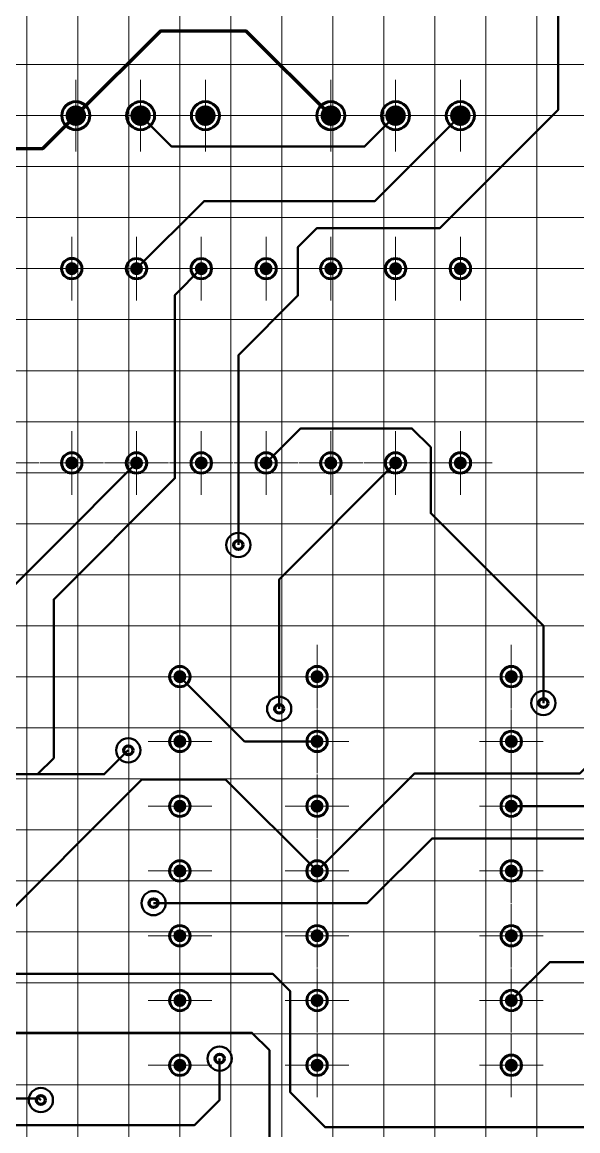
# Model space of a CAD drawing. Extents: x 260 to 1101, y 70 to 664.
# Drawn here: x 889.9 to 933.4, y 463.2 to 550.1 of the extents above; entities that cross this region are included whole.
import ezdxf

# ---------------------------------------------------------------- set-up
doc = ezdxf.new("R2010")
doc.units = 0
doc.header["$MEASUREMENT"] = 0
doc.layers.add('PDF _Геометрия', color=7, linetype='CONTINUOUS')
doc.layers.add('PDF _Сплошная заливка', color=7, linetype='CONTINUOUS')

msp = doc.modelspace()

# ---------------------------------------------------------------- hatches: boundary and pattern name
at = {"layer": 'PDF _Сплошная заливка', "true_color": 0xffffff, "transparency": 33554559}
for points in [[(894.083, 543.593), (893.874, 543.566), (893.679, 543.485), (893.512, 543.357), (893.384, 543.19), (893.303, 542.995), (893.276, 542.786), (894.083, 542.786)], [(894.889, 542.786), (894.862, 542.995), (894.781, 543.19), (894.653, 543.357), (894.486, 543.485), (894.291, 543.566), (894.083, 543.593), (894.083, 542.786)], [(899.161, 543.593), (898.952, 543.566), (898.757, 543.485), (898.59, 543.357), (898.462, 543.19), (898.382, 542.995), (898.354, 542.786), (899.161, 542.786)], [(899.967, 542.786), (899.94, 542.995), (899.859, 543.19), (899.731, 543.357), (899.564, 543.485), (899.37, 543.566), (899.161, 543.593), (899.161, 542.786)], [(904.239, 543.593), (904.03, 543.566), (903.836, 543.485), (903.669, 543.357), (903.54, 543.19), (903.46, 542.995), (903.432, 542.786), (904.239, 542.786)], [(905.046, 542.786), (905.018, 542.995), (904.938, 543.19), (904.809, 543.357), (904.642, 543.485), (904.448, 543.566), (904.239, 543.593), (904.239, 542.786)], [(914.075, 543.593), (913.867, 543.566), (913.672, 543.485), (913.505, 543.357), (913.377, 543.19), (913.296, 542.995), (913.269, 542.786), (914.075, 542.786)], [(914.882, 542.786), (914.855, 542.995), (914.774, 543.19), (914.646, 543.357), (914.479, 543.485), (914.284, 543.566), (914.075, 543.593), (914.075, 542.786)], [(919.154, 543.593), (918.945, 543.566), (918.75, 543.485), (918.583, 543.357), (918.455, 543.19), (918.375, 542.995), (918.347, 542.786), (919.154, 542.786)], [(919.96, 542.786), (919.933, 542.995), (919.852, 543.19), (919.724, 543.357), (919.557, 543.485), (919.363, 543.566), (919.154, 543.593), (919.154, 542.786)], [(924.232, 543.593), (924.023, 543.566), (923.829, 543.485), (923.662, 543.357), (923.533, 543.19), (923.453, 542.995), (923.425, 542.786), (924.232, 542.786)], [(925.039, 542.786), (925.011, 542.995), (924.931, 543.19), (924.802, 543.357), (924.635, 543.485), (924.441, 543.566), (924.232, 543.593), (924.232, 542.786)], [(894.272, 530.786), (894.234, 530.981), (894.123, 531.147), (893.958, 531.257), (893.763, 531.296), (893.763, 530.786)], [(899.35, 530.786), (899.312, 530.981), (899.201, 531.147), (899.036, 531.257), (898.841, 531.296), (898.841, 530.786)], [(904.429, 530.786), (904.39, 530.981), (904.28, 531.147), (904.114, 531.257), (903.919, 531.296), (903.919, 530.786)], [(909.507, 530.786), (909.468, 530.981), (909.358, 531.147), (909.192, 531.257), (908.997, 531.296), (908.997, 530.786)], [(914.585, 530.786), (914.546, 530.981), (914.436, 531.147), (914.27, 531.257), (914.075, 531.296), (914.075, 530.786)], [(919.663, 530.786), (919.625, 530.981), (919.514, 531.147), (919.349, 531.257), (919.154, 531.296), (919.154, 530.786)], [(924.741, 530.786), (924.703, 530.981), (924.592, 531.147), (924.427, 531.257), (924.232, 531.296), (924.232, 530.786)], [(893.253, 530.786), (893.292, 530.591), (893.402, 530.426), (893.568, 530.315), (893.763, 530.277), (893.763, 530.786)], [(898.331, 530.786), (898.37, 530.591), (898.48, 530.426), (898.646, 530.315), (898.841, 530.277), (898.841, 530.786)], [(903.409, 530.786), (903.448, 530.591), (903.559, 530.426), (903.724, 530.315), (903.919, 530.277), (903.919, 530.786)], [(908.488, 530.786), (908.526, 530.591), (908.637, 530.426), (908.802, 530.315), (908.997, 530.277), (908.997, 530.786)], [(913.566, 530.786), (913.605, 530.591), (913.715, 530.426), (913.88, 530.315), (914.075, 530.277), (914.075, 530.786)], [(918.644, 530.786), (918.683, 530.591), (918.793, 530.426), (918.959, 530.315), (919.154, 530.277), (919.154, 530.786)], [(923.722, 530.786), (923.761, 530.591), (923.872, 530.426), (924.037, 530.315), (924.232, 530.277), (924.232, 530.786)], [(894.272, 515.546), (894.234, 515.741), (894.123, 515.907), (893.958, 516.017), (893.763, 516.056), (893.763, 515.546)], [(899.35, 515.546), (899.312, 515.741), (899.201, 515.907), (899.036, 516.017), (898.841, 516.056), (898.841, 515.546)], [(904.429, 515.546), (904.39, 515.741), (904.28, 515.907), (904.114, 516.017), (903.919, 516.056), (903.919, 515.546)], [(909.507, 515.546), (909.468, 515.741), (909.358, 515.907), (909.192, 516.017), (908.997, 516.056), (908.997, 515.546)], [(914.585, 515.546), (914.546, 515.741), (914.436, 515.907), (914.27, 516.017), (914.075, 516.056), (914.075, 515.546)], [(919.663, 515.546), (919.625, 515.741), (919.514, 515.907), (919.349, 516.017), (919.154, 516.056), (919.154, 515.546)], [(924.741, 515.546), (924.703, 515.741), (924.592, 515.907), (924.427, 516.017), (924.232, 516.056), (924.232, 515.546)], [(893.253, 515.546), (893.292, 515.351), (893.402, 515.186), (893.568, 515.075), (893.763, 515.037), (893.763, 515.546)], [(898.331, 515.546), (898.37, 515.351), (898.48, 515.186), (898.646, 515.075), (898.841, 515.037), (898.841, 515.546)], [(903.409, 515.546), (903.448, 515.351), (903.559, 515.186), (903.724, 515.075), (903.919, 515.037), (903.919, 515.546)], [(908.488, 515.546), (908.526, 515.351), (908.637, 515.186), (908.802, 515.075), (908.997, 515.037), (908.997, 515.546)], [(913.566, 515.546), (913.605, 515.351), (913.715, 515.186), (913.88, 515.075), (914.075, 515.037), (914.075, 515.546)], [(918.644, 515.546), (918.683, 515.351), (918.793, 515.186), (918.959, 515.075), (919.154, 515.037), (919.154, 515.546)], [(923.722, 515.546), (923.761, 515.351), (923.872, 515.186), (924.037, 515.075), (924.232, 515.037), (924.232, 515.546)], [(902.749, 498.786), (902.711, 498.981), (902.6, 499.147), (902.435, 499.257), (902.24, 499.296), (902.24, 498.786)], [(913.505, 498.786), (913.467, 498.981), (913.356, 499.147), (913.191, 499.257), (912.996, 499.296), (912.996, 498.786)], [(928.74, 498.786), (928.701, 498.981), (928.591, 499.147), (928.425, 499.257), (928.23, 499.296), (928.23, 498.786)], [(901.73, 498.786), (901.769, 498.591), (901.879, 498.426), (902.045, 498.315), (902.24, 498.277), (902.24, 498.786)], [(912.486, 498.786), (912.525, 498.591), (912.636, 498.426), (912.801, 498.315), (912.996, 498.277), (912.996, 498.786)], [(927.721, 498.786), (927.76, 498.591), (927.87, 498.426), (928.035, 498.315), (928.23, 498.277), (928.23, 498.786)], [(902.749, 493.706), (902.711, 493.901), (902.6, 494.067), (902.435, 494.177), (902.24, 494.216), (902.24, 493.706)], [(913.505, 493.706), (913.467, 493.901), (913.356, 494.067), (913.191, 494.177), (912.996, 494.216), (912.996, 493.706)], [(928.74, 493.706), (928.701, 493.901), (928.591, 494.067), (928.425, 494.177), (928.23, 494.216), (928.23, 493.706)], [(901.73, 493.706), (901.769, 493.511), (901.879, 493.346), (902.045, 493.235), (902.24, 493.197), (902.24, 493.706)], [(912.486, 493.706), (912.525, 493.511), (912.636, 493.346), (912.801, 493.235), (912.996, 493.197), (912.996, 493.706)], [(927.721, 493.706), (927.76, 493.511), (927.87, 493.346), (928.035, 493.235), (928.23, 493.197), (928.23, 493.706)], [(902.749, 488.626), (902.711, 488.821), (902.6, 488.987), (902.435, 489.097), (902.24, 489.136), (902.24, 488.626)], [(913.505, 488.626), (913.467, 488.821), (913.356, 488.987), (913.191, 489.097), (912.996, 489.136), (912.996, 488.626)], [(928.74, 488.626), (928.701, 488.821), (928.591, 488.987), (928.425, 489.097), (928.23, 489.136), (928.23, 488.626)], [(901.73, 488.626), (901.769, 488.431), (901.879, 488.266), (902.045, 488.155), (902.24, 488.117), (902.24, 488.626)], [(912.486, 488.626), (912.525, 488.431), (912.636, 488.266), (912.801, 488.155), (912.996, 488.117), (912.996, 488.626)], [(927.721, 488.626), (927.76, 488.431), (927.87, 488.266), (928.035, 488.155), (928.23, 488.117), (928.23, 488.626)], [(901.73, 483.546), (901.769, 483.351), (901.879, 483.186), (902.045, 483.075), (902.24, 483.037), (902.24, 483.546)], [(902.749, 483.546), (902.711, 483.741), (902.6, 483.907), (902.435, 484.017), (902.24, 484.056), (902.24, 483.546)], [(912.486, 483.546), (912.525, 483.351), (912.636, 483.186), (912.801, 483.075), (912.996, 483.037), (912.996, 483.546)], [(913.505, 483.546), (913.467, 483.741), (913.356, 483.907), (913.191, 484.017), (912.996, 484.056), (912.996, 483.546)], [(927.721, 483.546), (927.76, 483.351), (927.87, 483.186), (928.035, 483.075), (928.23, 483.037), (928.23, 483.546)], [(928.74, 483.546), (928.701, 483.741), (928.591, 483.907), (928.425, 484.017), (928.23, 484.056), (928.23, 483.546)], [(901.73, 478.466), (901.769, 478.271), (901.879, 478.106), (902.045, 477.995), (902.24, 477.957), (902.24, 478.466)], [(902.749, 478.466), (902.711, 478.661), (902.6, 478.827), (902.435, 478.937), (902.24, 478.976), (902.24, 478.466)], [(912.486, 478.466), (912.525, 478.271), (912.636, 478.106), (912.801, 477.995), (912.996, 477.957), (912.996, 478.466)], [(913.505, 478.466), (913.467, 478.661), (913.356, 478.827), (913.191, 478.937), (912.996, 478.976), (912.996, 478.466)], [(927.721, 478.466), (927.76, 478.271), (927.87, 478.106), (928.035, 477.995), (928.23, 477.957), (928.23, 478.466)], [(928.74, 478.466), (928.701, 478.661), (928.591, 478.827), (928.425, 478.937), (928.23, 478.976), (928.23, 478.466)], [(902.749, 473.386), (902.711, 473.581), (902.6, 473.747), (902.435, 473.857), (902.24, 473.896), (902.24, 473.386)], [(913.505, 473.386), (913.467, 473.581), (913.356, 473.747), (913.191, 473.857), (912.996, 473.896), (912.996, 473.386)], [(928.74, 473.386), (928.701, 473.581), (928.591, 473.747), (928.425, 473.857), (928.23, 473.896), (928.23, 473.386)], [(901.73, 473.386), (901.769, 473.191), (901.879, 473.026), (902.045, 472.915), (902.24, 472.877), (902.24, 473.386)], [(912.486, 473.386), (912.525, 473.191), (912.636, 473.026), (912.801, 472.915), (912.996, 472.877), (912.996, 473.386)], [(927.721, 473.386), (927.76, 473.191), (927.87, 473.026), (928.035, 472.915), (928.23, 472.877), (928.23, 473.386)], [(902.749, 468.306), (902.711, 468.501), (902.6, 468.667), (902.435, 468.777), (902.24, 468.816), (902.24, 468.306)], [(913.505, 468.306), (913.467, 468.501), (913.356, 468.667), (913.191, 468.777), (912.996, 468.816), (912.996, 468.306)], [(928.74, 468.306), (928.701, 468.501), (928.591, 468.667), (928.425, 468.777), (928.23, 468.816), (928.23, 468.306)], [(901.73, 468.306), (901.769, 468.111), (901.879, 467.946), (902.045, 467.835), (902.24, 467.797), (902.24, 468.306)], [(912.486, 468.306), (912.525, 468.111), (912.636, 467.946), (912.801, 467.835), (912.996, 467.797), (912.996, 468.306)], [(927.721, 468.306), (927.76, 468.111), (927.87, 467.946), (928.035, 467.835), (928.23, 467.797), (928.23, 468.306)]]:
    msp.add_hatch(color=7, dxfattribs=at).paths.add_polyline_path(points)
at = {"layer": 'PDF _Сплошная заливка', "transparency": 33554559}
for points in [[(894.083, 542.786), (893.276, 542.786), (893.303, 542.578), (893.384, 542.383), (893.512, 542.216), (893.679, 542.088), (893.874, 542.007), (894.083, 541.979)], [(894.083, 542.786), (894.083, 541.979), (894.291, 542.007), (894.486, 542.088), (894.653, 542.216), (894.781, 542.383), (894.862, 542.578), (894.889, 542.786)], [(899.161, 542.786), (898.354, 542.786), (898.382, 542.578), (898.462, 542.383), (898.59, 542.216), (898.757, 542.088), (898.952, 542.007), (899.161, 541.979)], [(899.161, 542.786), (899.161, 541.979), (899.37, 542.007), (899.564, 542.088), (899.731, 542.216), (899.859, 542.383), (899.94, 542.578), (899.967, 542.786)], [(904.239, 542.786), (903.432, 542.786), (903.46, 542.578), (903.54, 542.383), (903.669, 542.216), (903.836, 542.088), (904.03, 542.007), (904.239, 541.979)], [(904.239, 542.786), (904.239, 541.979), (904.448, 542.007), (904.642, 542.088), (904.809, 542.216), (904.938, 542.383), (905.018, 542.578), (905.046, 542.786)], [(914.075, 542.786), (913.269, 542.786), (913.296, 542.578), (913.377, 542.383), (913.505, 542.216), (913.672, 542.088), (913.867, 542.007), (914.075, 541.979)], [(914.075, 542.786), (914.075, 541.979), (914.284, 542.007), (914.479, 542.088), (914.646, 542.216), (914.774, 542.383), (914.855, 542.578), (914.882, 542.786)], [(919.154, 542.786), (918.347, 542.786), (918.375, 542.578), (918.455, 542.383), (918.583, 542.216), (918.75, 542.088), (918.945, 542.007), (919.154, 541.979)], [(919.154, 542.786), (919.154, 541.979), (919.363, 542.007), (919.557, 542.088), (919.724, 542.216), (919.852, 542.383), (919.933, 542.578), (919.96, 542.786)], [(924.232, 542.786), (923.425, 542.786), (923.453, 542.578), (923.533, 542.383), (923.662, 542.216), (923.829, 542.088), (924.023, 542.007), (924.232, 541.979)], [(924.232, 542.786), (924.232, 541.979), (924.441, 542.007), (924.635, 542.088), (924.802, 542.216), (924.931, 542.383), (925.011, 542.578), (925.039, 542.786)], [(893.763, 530.786), (893.763, 531.296), (893.568, 531.257), (893.402, 531.147), (893.292, 530.981), (893.253, 530.786)], [(898.841, 530.786), (898.841, 531.296), (898.646, 531.257), (898.48, 531.147), (898.37, 530.981), (898.331, 530.786)], [(903.919, 530.786), (903.919, 531.296), (903.724, 531.257), (903.559, 531.147), (903.448, 530.981), (903.409, 530.786)], [(908.997, 530.786), (908.997, 531.296), (908.802, 531.257), (908.637, 531.147), (908.526, 530.981), (908.488, 530.786)], [(914.075, 530.786), (914.075, 531.296), (913.88, 531.257), (913.715, 531.147), (913.605, 530.981), (913.566, 530.786)], [(919.154, 530.786), (919.154, 531.296), (918.959, 531.257), (918.793, 531.147), (918.683, 530.981), (918.644, 530.786)], [(924.232, 530.786), (924.232, 531.296), (924.037, 531.257), (923.872, 531.147), (923.761, 530.981), (923.722, 530.786)], [(893.763, 530.786), (893.763, 530.277), (893.958, 530.315), (894.123, 530.426), (894.234, 530.591), (894.272, 530.786)], [(898.841, 530.786), (898.841, 530.277), (899.036, 530.315), (899.201, 530.426), (899.312, 530.591), (899.35, 530.786)], [(903.919, 530.786), (903.919, 530.277), (904.114, 530.315), (904.28, 530.426), (904.39, 530.591), (904.429, 530.786)], [(908.997, 530.786), (908.997, 530.277), (909.192, 530.315), (909.358, 530.426), (909.468, 530.591), (909.507, 530.786)], [(914.075, 530.786), (914.075, 530.277), (914.27, 530.315), (914.436, 530.426), (914.546, 530.591), (914.585, 530.786)], [(919.154, 530.786), (919.154, 530.277), (919.349, 530.315), (919.514, 530.426), (919.625, 530.591), (919.663, 530.786)], [(924.232, 530.786), (924.232, 530.277), (924.427, 530.315), (924.592, 530.426), (924.703, 530.591), (924.741, 530.786)], [(893.763, 515.546), (893.763, 516.056), (893.568, 516.017), (893.402, 515.907), (893.292, 515.741), (893.253, 515.546)], [(898.841, 515.546), (898.841, 516.056), (898.646, 516.017), (898.48, 515.907), (898.37, 515.741), (898.331, 515.546)], [(903.919, 515.546), (903.919, 516.056), (903.724, 516.017), (903.559, 515.907), (903.448, 515.741), (903.409, 515.546)], [(908.997, 515.546), (908.997, 516.056), (908.802, 516.017), (908.637, 515.907), (908.526, 515.741), (908.488, 515.546)], [(914.075, 515.546), (914.075, 516.056), (913.88, 516.017), (913.715, 515.907), (913.605, 515.741), (913.566, 515.546)], [(919.154, 515.546), (919.154, 516.056), (918.959, 516.017), (918.793, 515.907), (918.683, 515.741), (918.644, 515.546)], [(924.232, 515.546), (924.232, 516.056), (924.037, 516.017), (923.872, 515.907), (923.761, 515.741), (923.722, 515.546)], [(893.763, 515.546), (893.763, 515.037), (893.958, 515.075), (894.123, 515.186), (894.234, 515.351), (894.272, 515.546)], [(898.841, 515.546), (898.841, 515.037), (899.036, 515.075), (899.201, 515.186), (899.312, 515.351), (899.35, 515.546)], [(903.919, 515.546), (903.919, 515.037), (904.114, 515.075), (904.28, 515.186), (904.39, 515.351), (904.429, 515.546)], [(908.997, 515.546), (908.997, 515.037), (909.192, 515.075), (909.358, 515.186), (909.468, 515.351), (909.507, 515.546)], [(914.075, 515.546), (914.075, 515.037), (914.27, 515.075), (914.436, 515.186), (914.546, 515.351), (914.585, 515.546)], [(919.154, 515.546), (919.154, 515.037), (919.349, 515.075), (919.514, 515.186), (919.625, 515.351), (919.663, 515.546)], [(924.232, 515.546), (924.232, 515.037), (924.427, 515.075), (924.592, 515.186), (924.703, 515.351), (924.741, 515.546)], [(902.24, 498.786), (902.24, 499.296), (902.045, 499.257), (901.879, 499.147), (901.769, 498.981), (901.73, 498.786)], [(912.996, 498.786), (912.996, 499.296), (912.801, 499.257), (912.636, 499.147), (912.525, 498.981), (912.486, 498.786)], [(928.23, 498.786), (928.23, 499.296), (928.035, 499.257), (927.87, 499.147), (927.76, 498.981), (927.721, 498.786)], [(902.24, 498.786), (902.24, 498.277), (902.435, 498.315), (902.6, 498.426), (902.711, 498.591), (902.749, 498.786)], [(912.996, 498.786), (912.996, 498.277), (913.191, 498.315), (913.356, 498.426), (913.467, 498.591), (913.505, 498.786)], [(928.23, 498.786), (928.23, 498.277), (928.425, 498.315), (928.591, 498.426), (928.701, 498.591), (928.74, 498.786)], [(902.24, 493.706), (902.24, 494.216), (902.045, 494.177), (901.879, 494.067), (901.769, 493.901), (901.73, 493.706)], [(912.996, 493.706), (912.996, 494.216), (912.801, 494.177), (912.636, 494.067), (912.525, 493.901), (912.486, 493.706)], [(928.23, 493.706), (928.23, 494.216), (928.035, 494.177), (927.87, 494.067), (927.76, 493.901), (927.721, 493.706)], [(902.24, 493.706), (902.24, 493.197), (902.435, 493.235), (902.6, 493.346), (902.711, 493.511), (902.749, 493.706)], [(912.996, 493.706), (912.996, 493.197), (913.191, 493.235), (913.356, 493.346), (913.467, 493.511), (913.505, 493.706)], [(928.23, 493.706), (928.23, 493.197), (928.425, 493.235), (928.591, 493.346), (928.701, 493.511), (928.74, 493.706)], [(902.24, 488.626), (902.24, 489.136), (902.045, 489.097), (901.879, 488.987), (901.769, 488.821), (901.73, 488.626)], [(912.996, 488.626), (912.996, 489.136), (912.801, 489.097), (912.636, 488.987), (912.525, 488.821), (912.486, 488.626)], [(928.23, 488.626), (928.23, 489.136), (928.035, 489.097), (927.87, 488.987), (927.76, 488.821), (927.721, 488.626)], [(902.24, 488.626), (902.24, 488.117), (902.435, 488.155), (902.6, 488.266), (902.711, 488.431), (902.749, 488.626)], [(912.996, 488.626), (912.996, 488.117), (913.191, 488.155), (913.356, 488.266), (913.467, 488.431), (913.505, 488.626)], [(928.23, 488.626), (928.23, 488.117), (928.425, 488.155), (928.591, 488.266), (928.701, 488.431), (928.74, 488.626)], [(902.24, 483.546), (902.24, 484.056), (902.045, 484.017), (901.879, 483.907), (901.769, 483.741), (901.73, 483.546)], [(902.24, 483.546), (902.24, 483.037), (902.435, 483.075), (902.6, 483.186), (902.711, 483.351), (902.749, 483.546)], [(912.996, 483.546), (912.996, 484.056), (912.801, 484.017), (912.636, 483.907), (912.525, 483.741), (912.486, 483.546)], [(912.996, 483.546), (912.996, 483.037), (913.191, 483.075), (913.356, 483.186), (913.467, 483.351), (913.505, 483.546)], [(928.23, 483.546), (928.23, 484.056), (928.035, 484.017), (927.87, 483.907), (927.76, 483.741), (927.721, 483.546)], [(928.23, 483.546), (928.23, 483.037), (928.425, 483.075), (928.591, 483.186), (928.701, 483.351), (928.74, 483.546)], [(902.24, 478.466), (902.24, 478.976), (902.045, 478.937), (901.879, 478.827), (901.769, 478.661), (901.73, 478.466)], [(902.24, 478.466), (902.24, 477.957), (902.435, 477.995), (902.6, 478.106), (902.711, 478.271), (902.749, 478.466)], [(912.996, 478.466), (912.996, 478.976), (912.801, 478.937), (912.636, 478.827), (912.525, 478.661), (912.486, 478.466)], [(912.996, 478.466), (912.996, 477.957), (913.191, 477.995), (913.356, 478.106), (913.467, 478.271), (913.505, 478.466)], [(928.23, 478.466), (928.23, 478.976), (928.035, 478.937), (927.87, 478.827), (927.76, 478.661), (927.721, 478.466)], [(928.23, 478.466), (928.23, 477.957), (928.425, 477.995), (928.591, 478.106), (928.701, 478.271), (928.74, 478.466)], [(902.24, 473.386), (902.24, 473.896), (902.045, 473.857), (901.879, 473.747), (901.769, 473.581), (901.73, 473.386)], [(912.996, 473.386), (912.996, 473.896), (912.801, 473.857), (912.636, 473.747), (912.525, 473.581), (912.486, 473.386)], [(928.23, 473.386), (928.23, 473.896), (928.035, 473.857), (927.87, 473.747), (927.76, 473.581), (927.721, 473.386)], [(902.24, 473.386), (902.24, 472.877), (902.435, 472.915), (902.6, 473.026), (902.711, 473.191), (902.749, 473.386)], [(912.996, 473.386), (912.996, 472.877), (913.191, 472.915), (913.356, 473.026), (913.467, 473.191), (913.505, 473.386)], [(928.23, 473.386), (928.23, 472.877), (928.425, 472.915), (928.591, 473.026), (928.701, 473.191), (928.74, 473.386)], [(902.24, 468.306), (902.24, 468.816), (902.045, 468.777), (901.879, 468.667), (901.769, 468.501), (901.73, 468.306)], [(912.996, 468.306), (912.996, 468.816), (912.801, 468.777), (912.636, 468.667), (912.525, 468.501), (912.486, 468.306)], [(928.23, 468.306), (928.23, 468.816), (928.035, 468.777), (927.87, 468.667), (927.76, 468.501), (927.721, 468.306)], [(902.24, 468.306), (902.24, 467.797), (902.435, 467.835), (902.6, 467.946), (902.711, 468.111), (902.749, 468.306)], [(912.996, 468.306), (912.996, 467.797), (913.191, 467.835), (913.356, 467.946), (913.467, 468.111), (913.505, 468.306)], [(928.23, 468.306), (928.23, 467.797), (928.425, 467.835), (928.591, 467.946), (928.701, 468.111), (928.74, 468.306)]]:
    msp.add_hatch(color=256, dxfattribs=at).paths.add_polyline_path(points)

# ---------------------------------------------------------------- linework, layer by layer
at = {"layer": 'PDF _Геометрия', "lineweight": 18}
for points in [[(890.244, 382.786), (890.244, 592.786)], [(894.242, 381.546), (894.242, 382.786), (894.242, 592.786)], [(898.241, 382.786), (898.241, 592.786)], [(902.24, 381.546), (902.24, 382.786), (902.24, 592.786)], [(906.238, 382.786), (906.238, 592.786)], [(910.237, 381.546), (910.237, 382.786), (910.237, 592.786)], [(914.235, 382.786), (914.235, 592.786)], [(918.234, 381.546), (918.234, 382.786), (918.234, 592.786)], [(922.233, 382.786), (922.233, 592.786)], [(926.231, 381.546), (926.231, 382.786), (926.231, 592.786)], [(930.23, 382.786), (930.23, 592.786)], [(730.3, 546.786), (1050.188, 546.786), (1051.427, 546.786)], [(894.083, 539.986), (894.083, 545.586)], [(899.161, 539.986), (899.161, 545.586)], [(904.239, 539.986), (904.239, 545.586)], [(914.075, 539.986), (914.075, 545.586)], [(919.154, 539.986), (919.154, 545.586)], [(924.232, 539.986), (924.232, 545.586)], [(730.3, 542.786), (1050.188, 542.786)], [(891.284, 542.786), (896.882, 542.786)], [(896.362, 542.786), (901.96, 542.786)], [(901.44, 542.786), (907.038, 542.786)], [(911.277, 542.786), (916.875, 542.786)], [(916.355, 542.786), (921.953, 542.786)], [(921.433, 542.786), (927.031, 542.786)], [(730.3, 538.786), (1050.188, 538.786), (1051.427, 538.786)], [(730.3, 534.786), (1050.188, 534.786)], [(893.763, 528.286), (893.763, 533.286)], [(898.841, 528.286), (898.841, 533.286)], [(903.919, 528.286), (903.919, 533.286)], [(908.997, 528.286), (908.997, 533.286)], [(914.075, 528.286), (914.075, 533.286)], [(919.154, 528.286), (919.154, 533.286)], [(924.232, 528.286), (924.232, 533.286)], [(730.3, 530.786), (1050.188, 530.786), (1051.427, 530.786)], [(886.185, 530.786), (891.184, 530.786)], [(891.264, 530.786), (896.262, 530.786)], [(896.342, 530.786), (901.34, 530.786)], [(901.42, 530.786), (906.418, 530.786)], [(906.498, 530.786), (911.496, 530.786)], [(911.576, 530.786), (916.575, 530.786)], [(916.655, 530.786), (921.653, 530.786)], [(921.733, 530.786), (926.731, 530.786)], [(730.3, 526.786), (1050.188, 526.786)], [(730.3, 522.786), (1050.188, 522.786), (1051.427, 522.786)], [(730.3, 518.786), (1050.188, 518.786)], [(893.763, 513.046), (893.763, 518.046)], [(898.841, 513.046), (898.841, 518.046)], [(903.919, 513.046), (903.919, 518.046)], [(908.997, 513.046), (908.997, 518.046)], [(914.075, 513.046), (914.075, 518.046)], [(919.154, 513.046), (919.154, 518.046)], [(924.232, 513.046), (924.232, 518.046)], [(730.3, 514.786), (1050.188, 514.786), (1051.427, 514.786)], [(886.185, 515.546), (891.184, 515.546)], [(891.264, 515.546), (896.262, 515.546)], [(896.342, 515.546), (901.34, 515.546)], [(901.42, 515.546), (906.418, 515.546)], [(906.498, 515.546), (911.496, 515.546)], [(911.576, 515.546), (916.575, 515.546)], [(916.655, 515.546), (921.653, 515.546)], [(921.733, 515.546), (926.731, 515.546)], [(730.3, 510.786), (1050.188, 510.786)], [(730.3, 506.786), (1050.188, 506.786), (1051.427, 506.786)], [(730.3, 502.786), (1050.188, 502.786)], [(902.24, 496.286), (902.24, 501.286)], [(912.996, 496.286), (912.996, 501.286)], [(928.23, 496.286), (928.23, 501.286)], [(730.3, 498.786), (1050.188, 498.786), (1051.427, 498.786)], [(899.741, 498.786), (904.739, 498.786)], [(910.497, 498.786), (915.495, 498.786)], [(925.731, 498.786), (930.73, 498.786)], [(902.24, 491.206), (902.24, 496.206)], [(912.996, 491.206), (912.996, 496.206)], [(928.23, 491.206), (928.23, 496.206)], [(730.3, 494.786), (1050.188, 494.786)], [(899.741, 493.706), (904.739, 493.706)], [(910.497, 493.706), (915.495, 493.706)], [(925.731, 493.706), (930.73, 493.706)], [(730.3, 490.786), (1050.188, 490.786), (1051.427, 490.786)], [(902.24, 486.126), (902.24, 491.126)], [(912.996, 486.126), (912.996, 491.126)], [(928.23, 486.126), (928.23, 491.126)], [(899.741, 488.626), (904.739, 488.626)], [(910.497, 488.626), (915.495, 488.626)], [(925.731, 488.626), (930.73, 488.626)], [(730.3, 486.786), (1050.188, 486.786)], [(902.24, 481.046), (902.24, 486.046)], [(912.996, 481.046), (912.996, 486.046)], [(928.23, 481.046), (928.23, 486.046)], [(899.741, 483.546), (904.739, 483.546)], [(910.497, 483.546), (915.495, 483.546)], [(925.731, 483.546), (930.73, 483.546)], [(730.3, 482.786), (1050.188, 482.786), (1051.427, 482.786)], [(902.24, 475.966), (902.24, 480.966)], [(912.996, 475.966), (912.996, 480.966)], [(928.23, 475.966), (928.23, 480.966)], [(730.3, 478.786), (1050.188, 478.786)], [(899.741, 478.466), (904.739, 478.466)], [(910.497, 478.466), (915.495, 478.466)], [(925.731, 478.466), (930.73, 478.466)], [(902.24, 470.886), (902.24, 475.886)], [(912.996, 470.886), (912.996, 475.886)], [(928.23, 470.886), (928.23, 475.886)], [(730.3, 474.786), (1050.188, 474.786), (1051.427, 474.786)], [(899.741, 473.386), (904.739, 473.386)], [(910.497, 473.386), (915.495, 473.386)], [(925.731, 473.386), (930.73, 473.386)], [(730.3, 470.786), (1050.188, 470.786)], [(902.24, 465.806), (902.24, 470.806)], [(912.996, 465.806), (912.996, 470.806)], [(928.23, 465.806), (928.23, 470.806)], [(899.741, 468.306), (904.739, 468.306)], [(910.497, 468.306), (915.495, 468.306)], [(925.731, 468.306), (930.73, 468.306)], [(730.3, 466.786), (1050.188, 466.786), (1051.427, 466.786)]]:
    msp.add_lwpolyline(points, dxfattribs=at)
at = {"layer": 'PDF _Геометрия', "lineweight": 50}
for points in [[(780.176, 511.3), (781.395, 512.519), (781.395, 539.748), (800.997, 559.357), (927.394, 559.357), (928.511, 560.474), (928.511, 585.976), (929.324, 586.789), (1017.117, 586.789), (1019.119, 584.786), (1019.119, 579.411), (1028.451, 570.076), (1031.802, 570.076), (1032.412, 569.466), (1032.412, 527.962), (1026.115, 521.663), (1026.115, 492.352), (1027.74, 490.726), (1029.517, 490.726), (1034.341, 485.9), (1034.341, 477.924), (1032.818, 476.4), (931.243, 476.4), (928.23, 473.386)], [(851.018, 499.546), (863.694, 486.865), (878.609, 486.865), (887.005, 478.466), (899.26, 490.726), (905.819, 490.726), (912.996, 483.546), (920.63, 491.183), (933.59, 491.183), (934.808, 492.402), (934.808, 515.415), (957.457, 538.072), (957.457, 573.103), (969.136, 584.786)], [(906.827, 509.116), (906.827, 524), (911.499, 528.674), (911.499, 532.484), (912.972, 533.957), (922.621, 533.957), (931.914, 543.253), (931.914, 573.551), (943.145, 584.786)], [(928.23, 488.626), (935.299, 488.626), (936.789, 490.116), (936.789, 495.45), (938.058, 496.72), (945.32, 496.72), (983.458, 534.871), (983.458, 575.113), (993.128, 584.786)], [(898.841, 530.786), (904.143, 536.09), (917.538, 536.09), (924.232, 542.786)], [(899.161, 542.786), (901.589, 540.358), (916.726, 540.358), (919.154, 542.786)], [(903.919, 530.786), (901.851, 528.717), (901.851, 514.348), (892.354, 504.848), (892.354, 492.402), (891.085, 491.132), (896.315, 491.132), (898.194, 493.012)], [(930.746, 496.72), (930.746, 502.766), (921.91, 511.605), (921.91, 516.786), (920.437, 518.26), (911.709, 518.26), (908.997, 515.546)], [(846.142, 493.571), (846.142, 499.21), (848.986, 502.054), (885.353, 502.054), (898.841, 515.546)], [(910.027, 496.263), (910.027, 506.416), (919.154, 515.546)], [(902.24, 498.786), (907.318, 493.706), (912.996, 493.706)], [(866.252, 489.386), (867.998, 491.132), (891.085, 491.132)], [(900.175, 481.023), (916.933, 481.023), (922.011, 486.103), (943.137, 486.103), (948.215, 491.183), (996.57, 491.183), (1004.204, 483.546), (1009.733, 483.546), (1011.799, 481.48), (1026.13, 481.48), (1028.196, 483.546)], [(848.021, 483.716), (848.021, 484.427), (850.002, 486.408), (852.338, 486.408), (864.17, 474.572), (870.163, 474.572), (873.87, 470.863), (907.894, 470.863), (909.265, 469.492), (909.265, 461.922), (910.788, 460.398), (941.054, 460.398), (948.224, 453.227), (948.224, 448.786), (950.479, 446.53), (985.954, 446.53), (988.21, 448.786), (990.465, 446.53), (1025.94, 446.53), (1028.196, 448.786)], [(857.111, 486.459), (863.866, 479.702), (882.604, 479.702), (886.819, 475.486), (909.519, 475.486), (910.89, 474.114), (910.89, 466.19), (913.632, 463.446), (938.109, 463.446)], [(837.51, 454.81), (841.115, 454.81), (849.9, 463.599), (903.374, 463.599), (905.355, 465.58), (905.355, 468.831)], [(839.363, 457.122), (840.399, 457.122), (848.244, 464.97), (848.244, 466.006), (850.002, 467.764), (853.075, 467.764), (855.132, 465.706), (866.252, 465.706), (891.212, 465.706), (891.339, 465.58)]]:
    msp.add_lwpolyline(points, dxfattribs=at)
at = {"layer": 'PDF _Геометрия', "lineweight": 80}
msp.add_lwpolyline([(854.097, 542.786), (856.677, 540.205), (871.509, 540.205), (874.09, 542.786), (876.67, 540.205), (891.502, 540.205), (894.083, 542.786), (900.745, 549.451), (907.414, 549.451), (914.075, 542.786)], dxfattribs=at)
at = {"layer": 'PDF _Геометрия', "lineweight": 60}
for centre, radius in [((894.082, 542.786), 1.1), ((899.161, 542.787), 1.1), ((904.239, 542.787), 1.1), ((914.075, 542.787), 1.1), ((919.153, 542.787), 1.1), ((924.232, 542.787), 1.1), ((893.762, 530.787), 0.8), ((898.841, 530.786), 0.8), ((903.919, 530.786), 0.8), ((908.997, 530.786), 0.8), ((914.075, 530.786), 0.8), ((919.154, 530.786), 0.8), ((924.232, 530.787), 0.8), ((893.762, 515.547), 0.8), ((898.841, 515.546), 0.8), ((903.919, 515.546), 0.8), ((908.997, 515.546), 0.8), ((914.075, 515.546), 0.8), ((919.153, 515.546), 0.8), ((924.232, 515.547), 0.8), ((902.239, 498.787), 0.8), ((912.996, 498.787), 0.8), ((928.23, 498.787), 0.8), ((902.239, 493.706), 0.8), ((912.996, 493.706), 0.8), ((928.23, 493.707), 0.8), ((902.239, 488.626), 0.8), ((912.996, 488.626), 0.8), ((928.23, 488.627), 0.8), ((902.239, 483.546), 0.8), ((912.996, 483.546), 0.8), ((928.23, 483.547), 0.8), ((902.239, 478.466), 0.8), ((912.996, 478.466), 0.8), ((928.23, 478.466), 0.8), ((902.239, 473.386), 0.8), ((912.996, 473.386), 0.8), ((928.23, 473.386), 0.8), ((902.239, 468.306), 0.8), ((912.996, 468.306), 0.8), ((928.23, 468.306), 0.8)]:
    msp.add_circle(centre, radius, dxfattribs=at)
at = {"layer": 'PDF _Геометрия', "lineweight": 50}
for centre in [(906.827, 509.116), (930.746, 496.72), (910.026, 496.263), (898.194, 493.012), (900.175, 481.023), (905.354, 468.831), (891.339, 465.58)]:
    msp.add_circle(centre, 0.95, dxfattribs=at)
at = {"layer": 'PDF _Геометрия', "color": 7, "lineweight": 70, "true_color": 0xffffff}
for centre in [(906.827, 509.116), (910.027, 496.263), (930.746, 496.72), (898.194, 493.012), (900.175, 481.023), (905.355, 468.831), (891.339, 465.58)]:
    msp.add_circle(centre, 0.35, dxfattribs=at)

doc.saveas('drawing.dxf')
